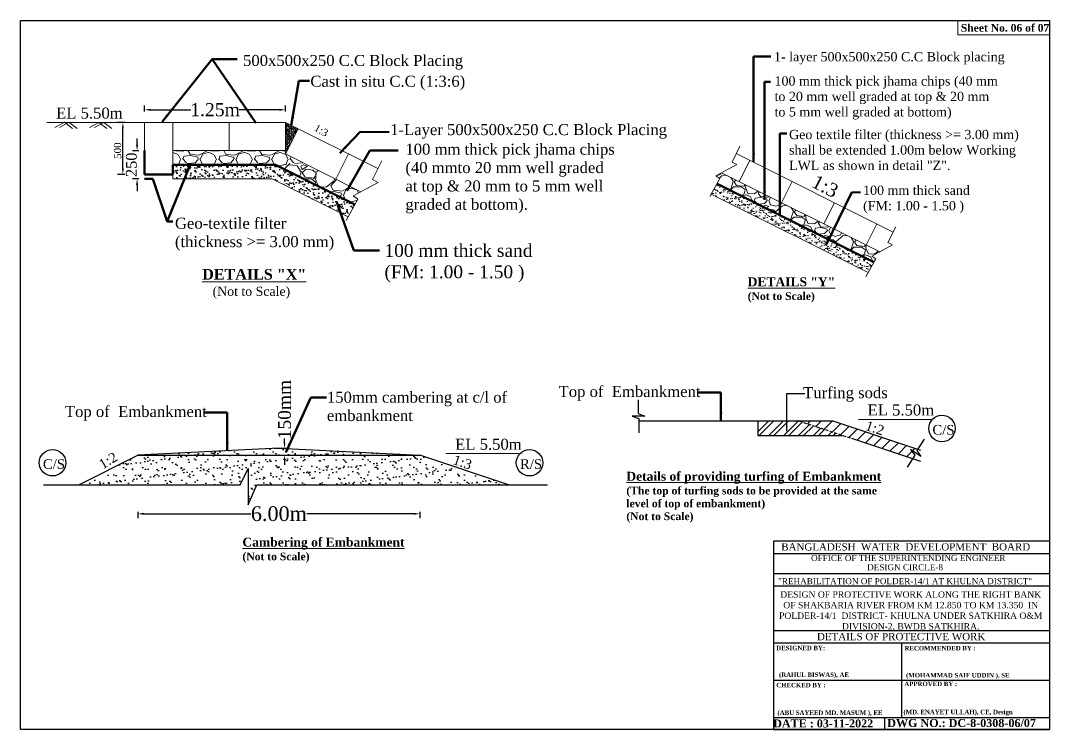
# Model space of a CAD drawing. Header units: metres. Extents: x -2434 to 11656, y -15288 to 8109.
# Drawn here: x 2475.4 to 2559.5, y -14427.1 to -14369.2 of the extents above; entities that cross this region are included whole.
import ezdxf
from ezdxf.enums import TextEntityAlignment as Align

# ---------------------------------------------------------------- set-up
doc = ezdxf.new("R2010")
doc.units = ezdxf.units.M
doc.linetypes.add('DASHED', pattern=[0.75, 0.5, -0.25])
doc.layers.add('LINE', color=7, linetype='Continuous')
doc.styles.add('dim', font='isocp.shx')
doc.styles.add('Kazi_T_H', font='timesbd.ttf')
doc.styles.get("Standard").update_dxf_attribs({"font": 'times.ttf'})
doc.dimstyles.new('My style', dxfattribs={"dimtxt": 0.5, "dimasz": 0.4, "dimexe": 0.18, "dimexo": 0.0625, "dimgap": 0.09, "dimtad": 0, "dimdec": 0, "dimlfac": 1000, "dimzin": 0, "dimdsep": 46, "dimtxsty": 'Standard', "dimcen": 0.09, "dimadec": 0, "dimazin": 0, "dimtfac": 1, "dimtdec": 0, "dimtofl": 0, "dimtmove": 0, "dimatfit": 3, "dimfxl": 1, "dimtolj": 1, "dimtzin": 0, "dimarcsym": 0})
doc.dimstyles.get("Standard").update_dxf_attribs({"dimtxt": 0.5, "dimasz": 0.4075, "dimexe": 0.364, "dimexo": 0.219, "dimgap": 0.09, "dimtad": 0, "dimdec": 0, "dimlfac": 1000, "dimzin": 0, "dimdsep": 46, "dimtxsty": 'Standard', "dimcen": 0.09, "dimadec": 0, "dimazin": 0, "dimtfac": 1, "dimtdec": 0, "dimtofl": 0, "dimtmove": 0, "dimatfit": 3, "dimfxl": 1, "dimtolj": 1, "dimtzin": 0, "dimarcsym": 0})
doc.dimstyles.new('STANDARD$0', dxfattribs={"dimscale": 0, "dimtxt": 8, "dimasz": 8, "dimexe": 4, "dimexo": 0, "dimgap": 2, "dimtad": 1, "dimdec": 0, "dimzin": 0, "dimdsep": 46, "dimtxsty": 'dim', "dimblk": 'DOTSMALL', "dimcen": 1, "dimclrd": 6, "dimclre": 6, "dimclrt": 256, "dimadec": 0, "dimazin": 0, "dimtfac": 1, "dimtdec": 0, "dimtix": 1, "dimtofl": 0, "dimtmove": 1, "dimatfit": 3, "dimldrblk": 'DOTSMALL', "dimfxl": 6, "dimtolj": 1, "dimtzin": 0, "dimarcsym": 0})

# ---------------------------------------------------------------- blocks, each defined once
blk = doc.blocks.new('*D1540')
at = {"color": 0, "lineweight": -2, "ltscale": 0.5}
for p, q in [((2485.579, -14376.654), (2485.579, -14376.14)), ((2486.079, -14376.504), (2489.357, -14376.504)), ((2496.598, -14376.504), (2493.321, -14376.504)), ((2497.098, -14376.654), (2497.098, -14376.14))]:
    blk.add_line(p, q, dxfattribs=at)
at = {"color": 0, "linetype": 'Continuous', "lineweight": -3, "ltscale": 0.5}
for points in [[(2486.079, -14376.42), (2486.079, -14376.587), (2485.579, -14376.504)], [(2496.598, -14376.42), (2496.598, -14376.587), (2497.098, -14376.504)]]:
    blk.add_solid(points, dxfattribs=at)
at = {"layer": 'Defpoints', "color": 0, "linetype": 'Continuous', "lineweight": -3, "ltscale": 0.5}
for p in [(2497.098, -14376.504), (2497.098, -14377.306), (2485.579, -14377.943)]:
    blk.add_point(p, dxfattribs=at)
at = {"color": 0, "linetype": 'Continuous', "lineweight": -3, "ltscale": 0.5, "insert": (2491.339, -14376.504), "char_height": 0.6, "attachment_point": 5}
blk.add_mtext('\\A1;{\\H1.775x;1.25m}', dxfattribs=at)
blk = doc.blocks.new('*D1541')
at = {"color": 0, "lineweight": -2, "ltscale": 0.5}
for p, q in [((2484.965, -14379.347), (2484.965, -14378.847)), ((2485.115, -14379.847), (2484.601, -14379.847)), ((2485.115, -14382.146), (2484.601, -14382.146)), ((2484.965, -14382.646), (2484.965, -14383.146))]:
    blk.add_line(p, q, dxfattribs=at)
at = {"color": 0, "linetype": 'Continuous', "lineweight": -3, "ltscale": 0.5}
for points in [[(2484.882, -14379.347), (2485.048, -14379.347), (2484.965, -14379.847)], [(2484.882, -14382.646), (2485.048, -14382.646), (2484.965, -14382.146)]]:
    blk.add_solid(points, dxfattribs=at)
at = {"layer": 'Defpoints', "color": 0, "linetype": 'Continuous', "lineweight": -3, "ltscale": 0.5}
for p in [(2484.965, -14379.847), (2485.864, -14379.847), (2485.739, -14382.146)]:
    blk.add_point(p, dxfattribs=at)
at = {"color": 0, "linetype": 'Continuous', "lineweight": -3, "ltscale": 0.5, "insert": (2484.503, -14380.996), "char_height": 0.6, "attachment_point": 5, "rotation": 90}
blk.add_mtext('\\A1;{\\H1.47x;250}', dxfattribs=at)
blk = doc.blocks.new('*D1542')
at = {"color": 0, "lineweight": -2, "ltscale": 0.5}
for p, q in [((2485.037, -14409.362), (2485.037, -14409.876)), ((2508.077, -14409.362), (2508.077, -14409.876)), ((2485.537, -14409.512), (2494.27, -14409.512)), ((2507.577, -14409.512), (2498.845, -14409.512))]:
    blk.add_line(p, q, dxfattribs=at)
at = {"color": 0, "linetype": 'Continuous', "lineweight": -3, "ltscale": 0.5}
for points in [[(2485.537, -14409.428), (2485.537, -14409.595), (2485.037, -14409.512)], [(2507.577, -14409.428), (2507.577, -14409.595), (2508.077, -14409.512)]]:
    blk.add_solid(points, dxfattribs=at)
at = {"layer": 'Defpoints', "color": 0, "linetype": 'Continuous', "lineweight": -3, "ltscale": 0.5}
for p in [(2485.037, -14405.41), (2508.077, -14405.41), (2508.077, -14409.512)]:
    blk.add_point(p, dxfattribs=at)
at = {"color": 0, "linetype": 'Continuous', "lineweight": -3, "ltscale": 0.5, "insert": (2496.557, -14409.512), "char_height": 0.6, "attachment_point": 5}
blk.add_mtext('\\A1;{\\H2x;6.00m}', dxfattribs=at)
blk = doc.blocks.new('*D1543')
at = {"color": 0, "linetype": 'Continuous', "lineweight": -2, "ltscale": 0.5}
for p, q in [((2497.02, -14403.761), (2497.02, -14403.361)), ((2496.166, -14404.161), (2497.2, -14404.161)), ((2496.166, -14404.715), (2497.2, -14404.715)), ((2497.02, -14405.115), (2497.02, -14405.515))]:
    blk.add_line(p, q, dxfattribs=at)
at = {"color": 0, "linetype": 'Continuous', "lineweight": -3, "ltscale": 0.5}
for points in [[(2496.953, -14403.761), (2497.087, -14403.761), (2497.02, -14404.161)], [(2496.953, -14405.115), (2497.087, -14405.115), (2497.02, -14404.715)]]:
    blk.add_solid(points, dxfattribs=at)
at = {"layer": 'Defpoints', "color": 0, "linetype": 'Continuous', "lineweight": -3, "ltscale": 0.5}
for p in [(2496.103, -14404.161), (2496.103, -14404.715), (2497.02, -14404.715)]:
    blk.add_point(p, dxfattribs=at)
at = {"color": 0, "linetype": 'Continuous', "lineweight": -3, "ltscale": 0.5, "insert": (2497.02, -14400.997), "char_height": 0.5, "attachment_point": 5, "rotation": 90}
blk.add_mtext('\\A1;{\\H2.1x;150mm}', dxfattribs=at)

msp = doc.modelspace()

# ---------------------------------------------------------------- hatches: boundary and pattern name
at = {"linetype": 'ByBlock', "lineweight": 5, "ltscale": 0.5}
h = msp.add_hatch(dxfattribs=at)
h.set_pattern_fill('AR-CONC', color=256, scale=0.001152, style=0)
h.set_pattern_definition([(50, (2493.30781, -14328.10376), (0.20986216, -0.01836055), [0.0219441, -0.2413848]), (355, (2493.30781, -14328.10376), (-0.0405969, 0.220082), [0.0175553, -0.1931079]), (100.451, (2493.3253, -14328.10529), (0.169266, 0.2017204), [0.0186496, -0.2051454]), (46.1842, (2493.3078, -14328.04524), (0.3122614, -0.0484294), [0.0329161, -0.3620773]), (96.6356, (2493.33383, -14328.04928), (0.2734707, 0.2850144), [0.0279744, -0.3077181]), (351.184, (2493.3078, -14328.04524), (0.2734711, 0.285014), [0.0263329, -0.2896618]), (21, (2493.33707, -14328.05987), (0.1746482, -0.1178017), [0.0219441, -0.2413848]), (326, (2493.33707, -14328.05987), (0.071191, 0.2121698), [0.0175553, -0.1931079]), (71.4514, (2493.35162, -14328.06969), (0.2458387, 0.0943686), [0.0186496, -0.2051454]), (37.5, (2493.30781, -14328.10376), (0.00355782, 0.09740064), [0, -0.19076717, 0, -0.19603375, 0, -0.19383934]), (7.5, (2493.30781, -14328.10376), (0.0769709, 0.1154), [0, -0.1117685, 0, -0.18637835, 0, -0.0738784]), (327.5, (2493.242564, -14328.10376), (0.15618952, -0.00659905), [0, -0.07314692, 0, -0.2282184, 0, -0.30282825]), (317.5, (2493.2133, -14328.10376), (0.17063297, 0.0292893), [0, -0.095091, 0, -0.1515604, 0, -0.21505194])])
h.paths.add_polyline_path([(2498.128489, -14378.05312), (2497.098181, -14377.537965), (2497.098181, -14379.841805), (2497.098181, -14380.113737)])
at = {"linetype": 'ByBlock', "lineweight": 13, "ltscale": 0.5}
h = msp.add_hatch(dxfattribs=at)
h.set_pattern_fill('GRAVEL', color=256, scale=0.115192, style=0)
h.set_pattern_definition([(228.0128, (2083.2595, -14392.25795), (-23.40703429, -26.33292356), [0.393635, -38.97003]), (184.9697, (2082.99617, -14392.55054), (35.110578397, 2.925856152), [0.675492, -66.873564]), (132.5104, (2082.32322, -14392.60906), (29.25874671, -32.18467624), [0.476298, -47.1535]), (267.2737, (2081.18213, -14393.34053), (2.925864095, 58.51751717), [0.615131, -60.897863]), (292.8337, (2081.15287, -14393.95496), (-14.629425533, 35.110541563), [0.603184, -59.715302]), (357.2737, (2081.38694, -14394.51088), (-58.51751717, 2.925864095), [0.615131, -60.897863]), (37.6942, (2082.00137, -14394.54014), (-38.03642243, -29.258741917), [0.813479, -80.534298]), (72.2553, (2082.64506, -14394.04274), (20.48117857, 64.369308268), [0.768008, -76.032825]), (121.4296, (2082.87913, -14393.31127), (-23.40702043, 38.03635366), [0.617214, -61.104172]), (175.2364, (2082.55729, -14392.78461), (32.18461952, -2.92584934), [0.704644, -34.527535]), (222.3974, (2081.85508, -14392.726095), (-35.110522657, -32.184602928), [0.911259, -90.214688]), (138.8141, (2084.07874, -14393.3698), (-20.48112455, 17.5552338), [0.311024, -30.791513]), (171.4692, (2083.84467, -14393.16498), (38.03634034, -5.851768345), [0.59172, -58.58043]), (225, (2083.2595, -14393.0772), (-6e-16, -2.925875), [0.41378, -3.72403]), (203.1986, (2083.0547, -14392.7261), (14.62943333, 5.85177926), [0.222829, -22.05996]), (291.8014, (2082.8499, -14392.81387), (-2.92587885, 8.77763605), [0.315126, -15.441257]), (30.9638, (2082.9669, -14393.10646), (8.77762113, 5.85175816), [0.511821, -16.548828]), (161.5651, (2083.4058, -14392.8431), (5.8517563, -2.9258724), [0.370097, -8.88234]), (16.3895, (2081.15287, -14392.81387), (29.25878414, 8.77761214), [0.518465, -51.328173]), (70.3462, (2081.65027, -14392.66758), (-11.70347459, -32.18459929), [0.434964, -43.061304]), (293.1986, (2083.4058, -14392.25795), (-5.85177926, 14.62943333), [0.445655, -21.837178]), (343.6105, (2083.58134, -14392.66758), (-29.25878414, 8.77761214), [0.518465, -51.328173]), (339.444, (2081.15287, -14394.6279), (-14.62940216, 5.8517465), [0.499974, -24.498689]), (294.7751, (2081.621, -14394.80347), (-14.62934991, 32.18462986), [0.418921, -41.473267]), (66.8014, (2083.43505, -14395.18383), (5.85177926, 14.62943333), [0.445655, -21.837178]), (17.354, (2083.6106, -14394.77421), (-38.03640045, -11.70348955), [0.490468, -48.556193]), (69.444, (2082.00137, -14395.18383), (-5.8517465, -14.62940216), [0.249987, -24.74877]), (101.3099, (2083.2595, -14395.18383), (-2.92586236, 11.7034697), [0.14919, -14.769918]), (165.9638, (2083.23024, -14395.03754), (8.7776366, -2.9258717), [0.603184, -11.46051]), (186.009, (2082.64506, -14394.89124), (29.258724854, 2.92586997), [0.558989, -55.33985]), (303.6901, (2082.9669, -14393.3698), (-2.9258778, 5.851748), [0.421976, -10.127427]), (353.1572, (2083.20098, -14393.72089), (49.73992617, -5.851779808), [0.736718, -72.934967]), (60.9454, (2083.93245, -14393.80867), (-11.70347998, -20.48108877), [0.301236, -29.822518]), (90, (2084.0787, -14393.5453), (-2.925877, 2.925877), [0.175553, -2.750324]), (120.2564, (2082.58655, -14394.80347), (11.7034824, -20.48112727), [0.406475, -40.241058]), (48.0128, (2082.38174, -14394.45236), (23.40703429, 26.33292356), [0.787272, -38.576418]), (0, (2082.9084, -14393.8672), (2.925877, 2.925877), [0.760728, -2.165149]), (325.3048, (2083.66912, -14393.86719), (-29.258717305, 20.48113955), [0.462623, -45.799533]), (254.0546, (2084.0495, -14394.1305), (-2.92588426, -11.70353508), [0.426013, -20.874749]), (207.646, (2083.93245, -14394.54014), (-55.591639674, -29.2587864), [0.693623, -68.668831]), (175.4261, (2083.31802, -14394.86199), (-38.03640716, 2.925862644), [0.733806, -72.646756]), (175.4261, (2083.31802, -14394.86199), (-38.03640716, 2.925862644), [0.733806, -72.646756])])
h.paths.add_polyline_path([(2487.882821, -14379.841805), (2487.882821, -14380.993725), (2496.282386, -14380.993725), (2502.773802, -14384.239433), (2503.016712, -14383.800414), (2502.623551, -14383.546247), (2503.264678, -14383.196985), (2497.098181, -14380.113737), (2497.098181, -14379.841805)])
at = {"linetype": 'Continuous', "lineweight": -3, "ltscale": 0.5}
h = msp.add_hatch(dxfattribs=at)
h.set_pattern_fill('AR-SAND', color=0, scale=0.011519, style=0)
h.set_pattern_definition([(37.5, (2891.8586, -13046.5273), (-0.01843108, 0.5637649), [0, -0.44473327, 0, -0.49739906, 0, -0.47545498]), (7.5, (2891.8586, -13046.5273), (0.51781486, 0.82572517), [0, -0.2399219, 0, -0.40084512, 0, -0.15360853]), (327.5, (2891.4987, -13046.5273), (0.91115993, 0.00165552), [0, -0.14629384, 0, -0.52665782, 0, -0.68758105]), (317.5, (2891.4987, -13046.5273), (0.87955595, 0.25679675), [0, -0.07314692, 0, -0.34525346, 0, -0.39499337])])
h.paths.add_polyline_path([(2487.882821, -14380.993725), (2487.882821, -14382.145645), (2496.010455, -14382.145645), (2502.215631, -14385.248233), (2502.773802, -14384.239433), (2496.282386, -14380.993725)])
at = {"linetype": 'ByBlock', "lineweight": 13, "ltscale": 0.5}
h = msp.add_hatch(dxfattribs=at)
h.set_pattern_fill('GRAVEL', color=256, scale=0.0968, style=0)
h.set_pattern_definition([(228.0128, (2652.0165, -14334.75624), (-19.66977671, -22.1285072), [0.330786, -32.747924]), (184.9697, (2651.79521, -14335.00211), (29.50468773, 2.45870265), [0.56764, -56.196272]), (132.5104, (2651.2297, -14335.05129), (24.58718211, -27.04594642), [0.40025, -39.62479]), (267.2737, (2650.2708, -14335.66597), (2.45870932, 49.17438418), [0.516917, -51.174675]), (292.8337, (2650.24621, -14336.1823), (-12.2936349, 29.50465678), [0.506878, -50.180926]), (357.2737, (2650.44291, -14336.64945), (-49.17438418, 2.45870932), [0.516917, -51.174675]), (37.6942, (2650.95924, -14336.67404), (-31.963380194, -24.58717808), [0.683596, -67.67588]), (72.2553, (2651.50016, -14336.25606), (17.21107443, 54.09185569), [0.645385, -63.89313]), (121.4296, (2651.69686, -14335.64138), (-19.66976507, 31.9633224), [0.518667, -51.348044]), (175.2364, (2651.4264, -14335.1988), (27.04589876, -2.45869693), [0.59214, -29.014735]), (222.3974, (2650.83631, -14335.149634), (-29.50464089, -27.045884814), [0.765764, -75.810662]), (138.8141, (2652.70493, -14335.69055), (-17.21102904, 14.7522973), [0.261365, -25.87522]), (171.4692, (2652.50824, -14335.51844), (31.96331121, -4.91745239), [0.497244, -49.227253]), (225, (2652.0165, -14335.4447), (-5e-16, -2.458718), [0.347714, -3.129438]), (203.1986, (2651.84438, -14335.14963), (12.29364146, 4.9174616), [0.18725, -18.53778]), (291.8014, (2651.67227, -14335.2234), (-2.4587217, 7.3761648), [0.26481, -12.975846]), (30.9638, (2651.7706, -14335.46927), (7.3761522, 4.9174438), [0.4301, -13.90658]), (161.5651, (2652.1394, -14335.248), (4.9174422, -2.4587163), [0.311006, -7.46415]), (16.3895, (2650.24621, -14335.2234), (24.58721357, 7.37614466), [0.435685, -43.13292]), (70.3462, (2650.6642, -14335.10046), (-9.8348526, -27.04588175), [0.365516, -36.18597]), (293.1986, (2652.13943, -14334.75624), (-4.9174616, 12.29364146), [0.3745, -18.35057]), (343.6105, (2652.28695, -14335.10046), (-24.58721357, 7.37614466), [0.435685, -43.13292]), (339.444, (2650.2462, -14336.7478), (-12.29361526, 4.91743403), [0.420146, -20.587134]), (294.7751, (2650.63961, -14336.89533), (-12.29357135, 27.04590744), [0.352034, -34.851485]), (66.8014, (2652.164, -14337.21496), (4.9174616, 12.29364146), [0.3745, -18.35057]), (17.354, (2652.31154, -14336.87074), (-31.96336172, -9.83486517), [0.412158, -40.803523]), (69.444, (2650.95924, -14337.21496), (-4.91743403, -12.29361526), [0.210073, -20.797286]), (101.3099, (2652.0165, -14337.21496), (-2.4587079, 9.8348485), [0.12537, -12.411696]), (165.9638, (2651.9919, -14337.092), (7.3761652, -2.4587157), [0.506878, -9.63068]), (186.009, (2651.50016, -14336.96909), (24.58716374, 2.45871426), [0.46974, -46.504075]), (303.6901, (2651.7706, -14335.69055), (-2.458721, 4.9174353), [0.3546, -8.510443]), (353.1572, (2651.96732, -14335.9856), (41.798257285, -4.91746202), [0.61909, -61.289888]), (60.9454, (2652.582, -14336.05936), (-9.83485712, -17.21099897), [0.25314, -25.06094]), (90, (2652.705, -14335.838), (-2.45872, 2.45872), [0.147523, -2.311197]), (120.2564, (2651.45099, -14336.89533), (9.83485916, -17.21103132), [0.341575, -33.816015]), (48.0128, (2651.27888, -14336.60028), (19.66977671, 22.1285072), [0.661573, -32.41716]), (0, (2651.7214, -14336.1085), (2.45872, 2.45872), [0.639267, -1.819453]), (325.3048, (2652.36071, -14336.10854), (-24.5871574, 17.21104164), [0.38876, -38.487002]), (254.0546, (2652.68035, -14336.32982), (-2.4587263, -9.8349034), [0.357994, -17.541806]), (207.646, (2652.582, -14336.67404), (-46.71566359, -24.58721546), [0.582876, -57.7049]), (175.4261, (2652.06567, -14336.9445), (-31.96336736, 2.458708104), [0.616644, -61.047694]), (175.4261, (2652.06567, -14336.9445), (-31.96336736, 2.458708104), [0.616644, -61.047694])])
h.paths.add_polyline_path([(2532.736097, -14381.648689), (2532.281165, -14381.896519), (2532.611552, -14382.110104), (2532.369468, -14382.547632), (2545.193803, -14388.959799), (2545.345521, -14388.685593), (2545.015134, -14388.472007), (2545.669637, -14388.115459)])
at = {"linetype": 'ByBlock', "lineweight": 18, "ltscale": 0.5}
h = msp.add_hatch(dxfattribs=at)
h.set_pattern_fill('AR-SAND', color=256, scale=0.00968, style=0)
h.set_pattern_definition([(37.5, (2650.2462, -14337.21496), (-0.0154883, 0.473752), [0, -0.3737254, 0, -0.4179824, 0, -0.399542]), (7.5, (2650.2462, -14337.21496), (0.4351385, 0.6938867), [0, -0.201615, 0, -0.3368446, 0, -0.1290828]), (327.5, (2649.9438, -14337.21496), (0.7656806, 0.0013912), [0, -0.122936, 0, -0.4425696, 0, -0.5777992]), (317.5, (2649.9438, -14337.21496), (0.7391226, 0.2157956), [0, -0.061468, 0, -0.290129, 0, -0.3319272])])
h.paths.add_polyline_path([(2544.724752, -14389.807531), (2545.193803, -14388.959799), (2532.369468, -14382.547632), (2531.900417, -14383.395363)])
at = {"linetype": 'Continuous', "lineweight": -3, "ltscale": 0.5}
h = msp.add_hatch(dxfattribs=at)
h.set_pattern_fill('ANSI32', color=0, scale=0.09, style=0)
h.set_pattern_definition([(45, (1369.2805, -13469.4755), (-0.6061673, 0.6061673), []), (45, (1369.6846, -13469.4755), (-0.6061673, 0.6061673), [])])
h.paths.add_polyline_path([(2535.704977, -14403.115584), (2542.635253, -14403.115584), (2539.034088, -14401.915195), (2535.704977, -14401.915195)])
h = msp.add_hatch(dxfattribs=at)
h.set_pattern_fill('ANSI31', color=0, scale=0.2, style=0)
h.set_pattern_definition([(45, (1369.2805, -13469.4755), (-0.4490128, 0.4490128), [])])
h.paths.add_polyline_path([(2541.789112, -14401.915195), (2539.034088, -14401.915195), (2548.343198, -14405.018232), (2548.537698, -14404.717772), (2548.173071, -14404.265349), (2549.041012, -14404.827202), (2548.714577, -14404.329539), (2548.770939, -14404.242471)])
h = msp.add_hatch(dxfattribs=at)
h.set_pattern_fill('AR-SAND', color=0, scale=0.02, style=0)
h.set_pattern_definition([(37.5, (1755.3323, -14181.7735), (-0.0320006, 0.9788265), [0, -0.77216, 0, -0.8636, 0, -0.8255]), (7.5, (1755.3323, -14181.7735), (0.8990466, 1.4336502), [0, -0.41656, 0, -0.69596, 0, -0.2667]), (327.5, (1754.7074, -14181.7735), (1.5819847, 0.0028744), [0, -0.254, 0, -0.9144, 0, -1.1938]), (317.5, (1754.7074, -14181.7735), (1.527113, 0.4458586), [0, -0.127, 0, -0.59944, 0, -0.6858])])
h.paths.add_polyline_path([(2496.5575, -14404.138721), (2485.0375, -14404.714721), (2508.0775, -14404.714721)])
h.paths.add_polyline_path([(2508.0775, -14404.714721), (2485.0375, -14404.714721), (2480.203302, -14407.13182), (2493.383059, -14407.13182), (2494.047071, -14405.804574), (2494.047071, -14408.790889), (2494.741308, -14407.13182), (2515.328796, -14407.13182)])

# ---------------------------------------------------------------- linework, layer by layer
at = {"linetype": 'ByBlock', "lineweight": 13, "ltscale": 0.5}
for p, q in [((2497.098181, -14377.537965), (2477.592869, -14377.537965)), ((2504.64464, -14381.311195), (2497.098181, -14377.537965)), ((2497.098181, -14379.841805), (2487.882821, -14379.841805)), ((2503.264678, -14383.196985), (2497.098181, -14380.113737)), ((2546.761947, -14386.4971), (2533.944491, -14380.088372)), ((2545.669637, -14388.115459), (2532.736097, -14381.648689)), ((2486.25646, -14382.145645), (2485.578981, -14382.145645)), ((2496.010455, -14382.145645), (2487.882821, -14382.145645)), ((2502.215631, -14385.248233), (2496.010455, -14382.145645)), ((2544.724752, -14389.807531), (2531.900417, -14383.395363)), ((2549.845621, -14401.795428), (2543.922008, -14401.795428)), ((2516.134009, -14404.594954), (2510.210396, -14404.594954))]:
    msp.add_line(p, q, dxfattribs=at)
at = {"color": 0, "lineweight": -3, "ltscale": 0.5}
for p, q in [((2483.979475, -14377.537965), (2483.367815, -14377.537965)), ((2483.800975, -14381.29334), (2483.800975, -14378.02289)), ((2483.979475, -14381.778265), (2483.367815, -14381.778265))]:
    msp.add_line(p, q, dxfattribs=at)
at = {"linetype": 'ByBlock', "lineweight": 18, "ltscale": 0.5}
for p, q in [((2485.578981, -14377.537965), (2485.578981, -14381.778265)), ((2487.882821, -14377.537965), (2487.882821, -14379.841805)), ((2487.882821, -14377.537965), (2487.882821, -14382.145645)), ((2492.490501, -14377.537965), (2492.490501, -14379.841805)), ((2497.098181, -14377.537965), (2497.098181, -14379.841805)), ((2497.098181, -14380.113737), (2498.128489, -14378.05312)), ((2497.098181, -14379.841805), (2497.098181, -14380.113737)), ((2501.219415, -14382.174354), (2502.249723, -14380.113737)), ((2534.179077, -14382.370179), (2535.044883, -14380.638568)), ((2537.642299, -14384.10179), (2538.508105, -14382.370179)), ((2541.105521, -14385.833401), (2541.971327, -14384.10179)), ((2544.568743, -14387.565013), (2545.434549, -14385.833401))]:
    msp.add_line(p, q, dxfattribs=at)
at = {"linetype": 'ByBlock', "lineweight": 60, "ltscale": 0.5}
for p, q in [((2485.578981, -14379.841805), (2485.578981, -14381.778265)), ((2485.578981, -14381.778265), (2485.578981, -14380.993725)), ((2496.282386, -14380.993725), (2487.882821, -14380.993725)), ((2487.882821, -14381.778265), (2487.882821, -14380.993725)), ((2502.773802, -14384.239433), (2496.282386, -14380.993725)), ((2485.578981, -14381.778265), (2487.882821, -14381.778265)), ((2485.578981, -14382.145645), (2486.25646, -14382.145645)), ((2545.193803, -14388.959799), (2532.369468, -14382.547632))]:
    msp.add_line(p, q, dxfattribs=at)
at = {"color": 0, "linetype": 'Continuous', "lineweight": -3, "ltscale": 0.5}
for p, q in [((2525.925824, -14400.203004), (2525.925824, -14401.305604)), ((2526.470293, -14401.545983), (2525.436368, -14401.545983)), ((2525.436368, -14401.545983), (2525.988313, -14401.72763)), ((2525.925824, -14401.305604), (2526.470293, -14401.545983)), ((2525.988313, -14401.72763), (2525.988313, -14402.892085)), ((2525.988313, -14401.915195), (2541.789112, -14401.915195)), ((2535.704977, -14401.915195), (2535.704977, -14403.115584)), ((2549.040408, -14404.332294), (2541.789112, -14401.915195)), ((2535.704977, -14403.115584), (2542.62378, -14403.115584)), ((2549.040408, -14405.250635), (2543.62581, -14403.445769)), ((2549.313749, -14403.403947), (2548.714577, -14404.329539)), ((2496.5575, -14404.138721), (2485.0375, -14404.714721)), ((2496.5575, -14404.138721), (2508.0775, -14404.714721)), ((2549.041012, -14404.827202), (2548.173071, -14404.265349)), ((2548.173071, -14404.265349), (2548.537698, -14404.717772)), ((2548.714577, -14404.329539), (2549.041012, -14404.827202)), ((2480.203302, -14407.13182), (2485.0375, -14404.714721)), ((2485.0375, -14404.714721), (2508.0775, -14404.714721)), ((2515.328796, -14407.13182), (2508.0775, -14404.714721)), ((2548.537698, -14404.717772), (2547.904913, -14405.695288)), ((2493.383059, -14407.13182), (2494.047071, -14405.804574)), ((2494.047071, -14405.804574), (2494.047071, -14408.790889)), ((2477.325575, -14407.13182), (2493.383059, -14407.13182)), ((2494.047071, -14408.790889), (2494.741308, -14407.13182)), ((2494.741308, -14407.13182), (2518.510768, -14407.13182)), ((2559.54033, -14410.638767), (2559.54033, -14427.126968)), ((2536.978465, -14427.126968), (2559.54033, -14427.126968))]:
    msp.add_line(p, q, dxfattribs=at)
at = {"color": 0, "linetype": 'DASHED', "lineweight": -3, "ltscale": 0.5}
msp.add_line((2543.62581, -14403.445769), (2538.980904, -14401.915195), dxfattribs=at)
at = {"linetype": 'ByBlock', "lineweight": 18, "ltscale": 0.5}
for points in [[(2478.245807, -14377.937305), (2479.023572, -14377.517811), (2479.679796, -14378.022262)], [(2478.621252, -14377.937305), (2479.399017, -14377.517811), (2480.055241, -14378.022262)], [(2481.064318, -14377.957165), (2481.842082, -14377.537671), (2482.498307, -14378.042121)], [(2481.480251, -14377.957165), (2482.258015, -14377.537671), (2482.91424, -14378.042121)], [(2531.795153, -14383.58561), (2532.611552, -14382.110104), (2532.281165, -14381.896519), (2533.991776, -14380.964642), (2533.602994, -14380.770493), (2534.244491, -14379.489137)], [(2502.045197, -14385.556265), (2503.016712, -14383.800414), (2502.623551, -14383.546247), (2504.659178, -14382.437314), (2504.196528, -14382.206276), (2504.959909, -14380.681462)], [(2544.529122, -14390.161099), (2545.345521, -14388.685593), (2545.015134, -14388.472007), (2546.725745, -14387.540131), (2546.336964, -14387.345982), (2546.97846, -14386.064626)]]:
    msp.add_lwpolyline(points, dxfattribs=at)
at = {"color": 0, "linetype": 'Continuous', "lineweight": -3, "ltscale": 0.5}
for centre in [(2550.758794, -14402.540543), (2478.051801, -14405.340068), (2517.047182, -14405.340068)]:
    msp.add_circle(centre, 1.082005, dxfattribs=at)
for points in [[(2483.720154, -14378.02289), (2483.881796, -14378.02289), (2483.800975, -14377.537965)], [(2483.720154, -14381.29334), (2483.881796, -14381.29334), (2483.800975, -14381.778265)]]:
    msp.add_solid(points, dxfattribs=at)
at = {"layer": 'LINE', "color": 0, "linetype": 'ByBlock', "lineweight": -3, "ltscale": 0.5}
for p, q in [((2536.978465, -14411.750084), (2536.978465, -14427.126968)), ((2559.54033, -14411.750084), (2536.978465, -14411.750084)), ((2559.54033, -14412.781359), (2536.978465, -14412.781359)), ((2559.54033, -14414.417792), (2536.978465, -14414.417792)), ((2559.54033, -14415.43226), (2536.978465, -14415.43226)), ((2559.54033, -14419.063898), (2536.978465, -14419.063898)), ((2559.54033, -14420.085157), (2536.978465, -14420.085157)), ((2547.481337, -14426.140402), (2547.481337, -14420.085157)), ((2536.978465, -14423.11278), (2559.54033, -14423.11278)), ((2536.978465, -14426.140402), (2559.54033, -14426.140402)), ((2546.081515, -14427.126968), (2546.081515, -14426.140402))]:
    msp.add_line(p, q, dxfattribs=at)
msp.add_lwpolyline([(2475.441747, -14369.216044), (2559.54033, -14369.216044), (2559.54033, -14427.126968), (2475.441747, -14427.126968)], close=True, dxfattribs=at)
at = {"layer": 'LINE', "color": 7, "lineweight": 13, "ltscale": 0.5}
msp.add_lwpolyline([(2559.54033, -14369.216044), (2552.052659, -14369.216044), (2552.052659, -14370.368275), (2559.54033, -14370.368275)], close=True, dxfattribs=at)

# ---------------------------------------------------------------- texts
at = {"color": 0, "linetype": 'Continuous', "lineweight": -3, "ltscale": 0.5, "insert": (2483.370659, -14379.841805), "char_height": 0.595, "attachment_point": 5, "rotation": 90}
msp.add_mtext('\\A1;500', dxfattribs=at)
at = {"layer": 'LINE', "color": 0, "linetype": 'ByBlock', "ltscale": 0.5}
for height, rotation, p in [(0.595, 329.9731678, (2499.373881, -14378.15976)), (1.1159257, 332.48129606, (2539.999199, -14382.74385))]:
    msp.add_text('1:3', height=height, rotation=rotation, dxfattribs=at).set_placement(p)
at = {"layer": 'LINE', "color": 0, "linetype": 'ByBlock', "lineweight": -3, "ltscale": 0.5}
for s, height, p in [('BANGLADESH  WATER  DEVELOPMENT  BOARD', 0.59293104, (2547.793749, -14412.508077)), ('OFFICE OF THE SUPERINTENDING ENGINEER', 0.49454272, (2548.002201, -14413.372893)), ('DESIGN CIRCLE-8', 0.49454272, (2547.741856, -14414.124668)), ('"REHABILITATION OF POLDER-14/1 AT KHULNA DISTRICT"', 0.49454272, (2547.741856, -14415.262057)), ('DETAILS OF PROTECTIVE WORK', 0.59345127, (2547.420019, -14419.842082))]:
    msp.add_text(s, height=height, dxfattribs=at).set_placement(p, align=Align.CENTER)
at = {"layer": 'LINE', "color": 0, "linetype": 'ByBlock', "lineweight": -3, "ltscale": 0.5, "style": 'Kazi_T_H'}
for s, height, p in [('DESIGNED BY:', 0.36331474, (2537.216617, -14420.658709)), ('RECOMMENDED BY :', 0.36331474, (2547.694403, -14420.672615)), ('(RAHUL BISWAS), AE', 0.36331474, (2537.43863, -14422.838876)), ('(MOHAMMAD SAIF UDDIN ), SE', 0.36331474, (2547.824451, -14422.885054)), ('CHECKED BY :', 0.36331474, (2537.216617, -14423.686332)), ('APPROVED BY :', 0.36331474, (2547.684281, -14423.590261)), ('(ABU SAYEED MD. MASUM ), EE', 0.36331474, (2537.312538, -14425.942328)), ('DWG NO.: DC-8-0308-06/07', 0.65396653, (2546.28383, -14426.929816)), ('(MD. ENAYET ULLAH), CE, Design', 0.36331474, (2547.612946, -14425.887781)), ('DATE : 03-11-2022', 0.65396653, (2536.958133, -14426.966502))]:
    msp.add_text(s, height=height, dxfattribs=at).set_placement(p)
at = {"layer": 'LINE', "color": 7, "lineweight": 13, "ltscale": 0.5, "attachment_point": 1}
for s, insert, char_height, width in [('{\\fTimes New Roman|b1|i0|c0|p18;Sheet No. 06 of 07}', (2552.29644, -14369.495848), 0.62690957, 7.74998684), ('500x500x250 C.C Block Placing', (2493.628646, -14372.023694), 0.90053391, 34.60828839), ('1- layer 500x500x250 C.C Block placing', (2537.027174, -14371.789848), 0.75675118, 29.08259528), ('Cast in situ C.C (1:3:6)', (2499.129657, -14373.720812), 0.90053391, 34.60828839), ('100 mm thick pick jhama chips (40 mm\\Pto 20 mm well graded at top & 20 mm \\Pto 5 mm well graded at bottom) ', (2537.070265, -14373.770518), 0.75675118, 29.08259528), ('EL 5.50m', (2478.348569, -14376.322088), 0.9005339, 34.60828839), ('1-Layer 500x500x250 C.C Block Placing', (2505.653261, -14377.672052), 0.90053391, 34.60828839), ('Geo textile filter (thickness >= 3.00 mm)\\Pshall be extended 1.00m below Working\\PLWL as shown in detail "Z".', (2538.259647, -14378.142988), 0.75675118, 29.08259528), ('100 mm thick pick jhama chips \\P(40 mmto 20 mm well graded \\Pat top & 20 mm to 5 mm well \\Pgraded at bottom).', (2506.899157, -14379.272778), 0.90053391, 34.60828839), ('100 mm thick sand \\P(FM: 1.00 - 1.50 )', (2544.309617, -14382.701724), 0.75675118, 29.08259528), (' Geo-textile filter\\P (thickness >= 3.00 mm)', (2487.721604, -14385.322536), 0.90053391, 34.60828839), ('{\\fTimes New Roman|b1|i0|c0|p18;\\H1.432x;\\LDETAILS "X"\\P\\fTimes New Roman|b0|i0|c0|p18;\\H0.8606x;\\l   (Not to Scale)}', (2490.288255, -14389.507476), 0.60759701, 9.55126336), ('{\\fTimes New Roman|b1|i0|c0|p18;\\H1.432x;\\LDETAILS "Y"\\P\\H0.8606x;\\l(Not to Scale)}', (2534.875816, -14390.193944), 0.51058573, 8.02627173), ('Top of  Embankment', (2519.421011, -14399.070482), 0.90053391, 34.60828839), ('Turfing sods', (2539.409817, -14399.164814), 0.90053391, 34.60828839), ('150mm cambering at c/l of \\Pembankment', (2500.482561, -14399.531127), 0.90053391, 34.60828839), ('Top of  Embankment', (2479.066939, -14400.703883), 0.90053391, 34.60828839), ('EL 5.50m', (2544.677708, -14400.579552), 0.9005339, 34.60828839), ('EL 5.50m', (2510.966096, -14403.379077), 0.9005339, 34.60828839), ('{\\fTimes New Roman|b1|i0|c0|p18;\\H1.432x;\\LDetails of providing turfing of Embankment\\P\\H0.8606x;\\l(The top of turfing sods to be provided at the same \\Plevel of top of embankment)\\P(Not to Scale)}', (2524.957185, -14406.082136), 0.51058573, 22.28759034), ('{\\fTimes New Roman|b1|i0|c0|p18;\\H1.432x;\\LCambering of Embankment\\P\\H0.8606x;\\l(Not to Scale)}', (2493.574439, -14411.460461), 0.51058573, 17.07553954)]:
    msp.add_mtext(s, dxfattribs=dict(at, insert=insert, char_height=char_height, width=width))
at = {"layer": 'LINE', "color": 0, "linetype": 'ByBlock', "lineweight": -3, "ltscale": 0.5, "attachment_point": 1}
for s, insert, char_height in [('100 mm thick sand \\P(FM: 1.00 - 1.50 )', (2505.186199, -14387.472033), 1.04852375), ('C/S{\\C7; }', (2549.980982, -14402.250186), 0.7930012), ('C/S{\\C7; }', (2477.273989, -14405.049712), 0.7930012), ('R/S{\\C7; }', (2516.26937, -14405.049712), 0.7930012)]:
    msp.add_mtext(s, dxfattribs=dict(at, insert=insert, char_height=char_height))
at = {"layer": 'LINE', "color": 0, "linetype": 'ByBlock', "lineweight": -3, "ltscale": 0.5, "char_height": 0.7930012, "attachment_point": 1}
for s, insert, rotation in [('1:2', (2544.674587, -14401.88215), 341.48282748), ('1:2{\\C7; }', (2481.736091, -14405.216651), 31.4994144), ('1:3', (2510.962975, -14404.681676), 341.48282748)]:
    msp.add_mtext(s, dxfattribs=dict(at, insert=insert, rotation=rotation))
at = {"layer": 'LINE', "color": 0, "linetype": 'ByBlock', "lineweight": -3, "ltscale": 0.5, "insert": (2548.201528, -14415.843375), "char_height": 0.399328372, "width": 22.26876818, "attachment_point": 2}
msp.add_mtext('{\\H1.3X;DESIGN OF PROTECTIVE WORK ALONG THE RIGHT BANK OF SHAKBARIA RIVER FROM KM 12.850 TO KM 13.350  IN POLDER-14/1  DISTRICT- KHULNA UNDER SATKHIRA O&M DIVISION-2, BWDB SATKHIRA.}', dxfattribs=at)

# ---------------------------------------------------------------- dimensions: what is measured, and where the dimension line sits
at = {"color": 0, "linetype": 'Continuous', "lineweight": -3, "ltscale": 0.5}
for base, p1, p2, text, picture, middle in [((2497.098181, -14376.503638), (2485.578981, -14377.94307), (2497.098181, -14377.306116), '{\\H1.775x;1.25m}', '*D1540', (2491.338581, -14376.503638)), ((2508.0775, -14409.511772), (2485.0375, -14405.409797), (2508.0775, -14405.409797), '{\\H2x;6.00m}', '*D1542', (2496.5575, -14409.511772))]:
    dim = msp.add_linear_dim(base=base, p1=p1, p2=p2, text=text, dimstyle='STANDARD$0', override={"dimscale": 1, "dimtxt": 0.6, "dimasz": 0.5, "dimexe": 0.364, "dimexo": 0.219, "dimgap": 0.09, "dimtad": 0, "dimlfac": 1000, "dimtxsty": 'Standard', "dimcen": 0.09, "dimclrd": 0, "dimclre": 0, "dimclrt": 0, "dimtix": 0, "dimtmove": 2, "dimfxl": 0.15, "dimfxlon": 1}, dxfattribs=at)
    dim.commit()
    dim.dimension.update_dxf_attribs({"geometry": picture, "text_midpoint": middle})
dim = msp.add_linear_dim(base=(2484.964901, -14379.846563), p1=(2485.738728, -14382.145645), p2=(2485.864364, -14379.846563), angle=90, text='{\\H1.47x;250}', dimstyle='STANDARD$0', override={"dimscale": 1, "dimtxt": 0.6, "dimasz": 0.5, "dimexe": 0.364, "dimexo": 0.219, "dimgap": 0.09, "dimtad": 0, "dimlfac": 1000, "dimtxsty": 'Standard', "dimcen": 0.09, "dimclrd": 0, "dimclre": 0, "dimclrt": 0, "dimtix": 0, "dimtmove": 2, "dimfxl": 0.15, "dimfxlon": 1}, dxfattribs=at)
dim.commit()
dim.dimension.update_dxf_attribs({"geometry": '*D1541', "text_midpoint": (2484.502513, -14380.996104), "dimtype": 160})
dim = msp.add_linear_dim(base=(2497.020165, -14404.714721), p1=(2496.103004, -14404.161446), p2=(2496.103004, -14404.714721), angle=90, text='{\\H2.1x;150mm}', dimstyle='My style', dxfattribs=at)
dim.commit()
dim.dimension.update_dxf_attribs({"geometry": '*D1543', "text_midpoint": (2497.020165, -14400.996951), "dimtype": 160})

# ---------------------------------------------------------------- leaders
msp.add_leader([(2538.074389, -14402.754948), (2538.074389, -14399.69471), (2539.551025, -14399.69471)], dimstyle='My style', override={"dimgap": 0.09, "dimtad": 0}, dxfattribs=at)
at = {"layer": 'LINE', "color": 7, "lineweight": 13, "ltscale": 0.5}
for points in [[(2487.004357, -14377.497033), (2491.102781, -14372.368413), (2493.142059, -14372.368413)], [(2494.660053, -14377.570596), (2491.102781, -14372.368413)], [(2535.362273, -14380.742422), (2535.362273, -14372.157956), (2536.761855, -14372.157956)], [(2536.25822, -14383.854467), (2536.25822, -14374.214367), (2536.749329, -14374.214367)], [(2501.537577, -14380.056075), (2503.192285, -14378.315943), (2505.574222, -14378.326161)], [(2537.501269, -14385.106427), (2537.501269, -14378.450739), (2538.086016, -14378.450739)], [(2502.09827, -14383.12725), (2503.993449, -14379.816882), (2506.306598, -14379.816882)], [(2489.298904, -14380.993725), (2487.435835, -14385.627615), (2487.900421, -14385.627615)], [(2486.25646, -14382.145645), (2487.435835, -14385.627615)], [(2541.254564, -14387.603794), (2543.394213, -14383.235763), (2544.101175, -14383.257955)], [(2501.273238, -14383.993454), (2502.681641, -14387.994077), (2504.783495, -14387.994077)]]:
    msp.add_leader(points, dimstyle='Standard', override={"dimtxt": 0.9, "dimasz": 0.7, "dimclrd": 7, "dimclre": 7, "dimclrt": 7, "dimlwd": 65535, "dimlwe": 65535}, dxfattribs=at)
at = {"layer": 'LINE', "color": 0, "linetype": 'ByBlock', "lineweight": -3, "ltscale": 0.5}
msp.add_leader([(2497.569105, -14377.775711), (2498.176393, -14374.131083), (2499.056422, -14374.131083)], dimstyle='Standard', override={"dimtxt": 0.9, "dimasz": 0.7, "dimclrd": 7, "dimclre": 7, "dimclrt": 7, "dimlwd": 65535, "dimlwe": 65535}, dxfattribs=at)
at = {"layer": 'LINE', "color": 7, "ltscale": 0.5}
for points in [[(2497.125272, -14404.498195), (2499.167784, -14400.011041), (2500.43737, -14400.011041)], [(2532.692257, -14401.915195), (2532.692257, -14399.599328), (2530.856758, -14399.599328)], [(2492.338185, -14404.349687), (2492.338185, -14401.23273), (2490.502687, -14401.23273)]]:
    msp.add_leader(points, dimstyle='Standard', override={"dimtxt": 0.9, "dimasz": 0.7, "dimclrd": 7, "dimclre": 7, "dimclrt": 7, "dimlwd": 65535, "dimlwe": 65535}, dxfattribs=at)

doc.saveas('drawing.dxf')
